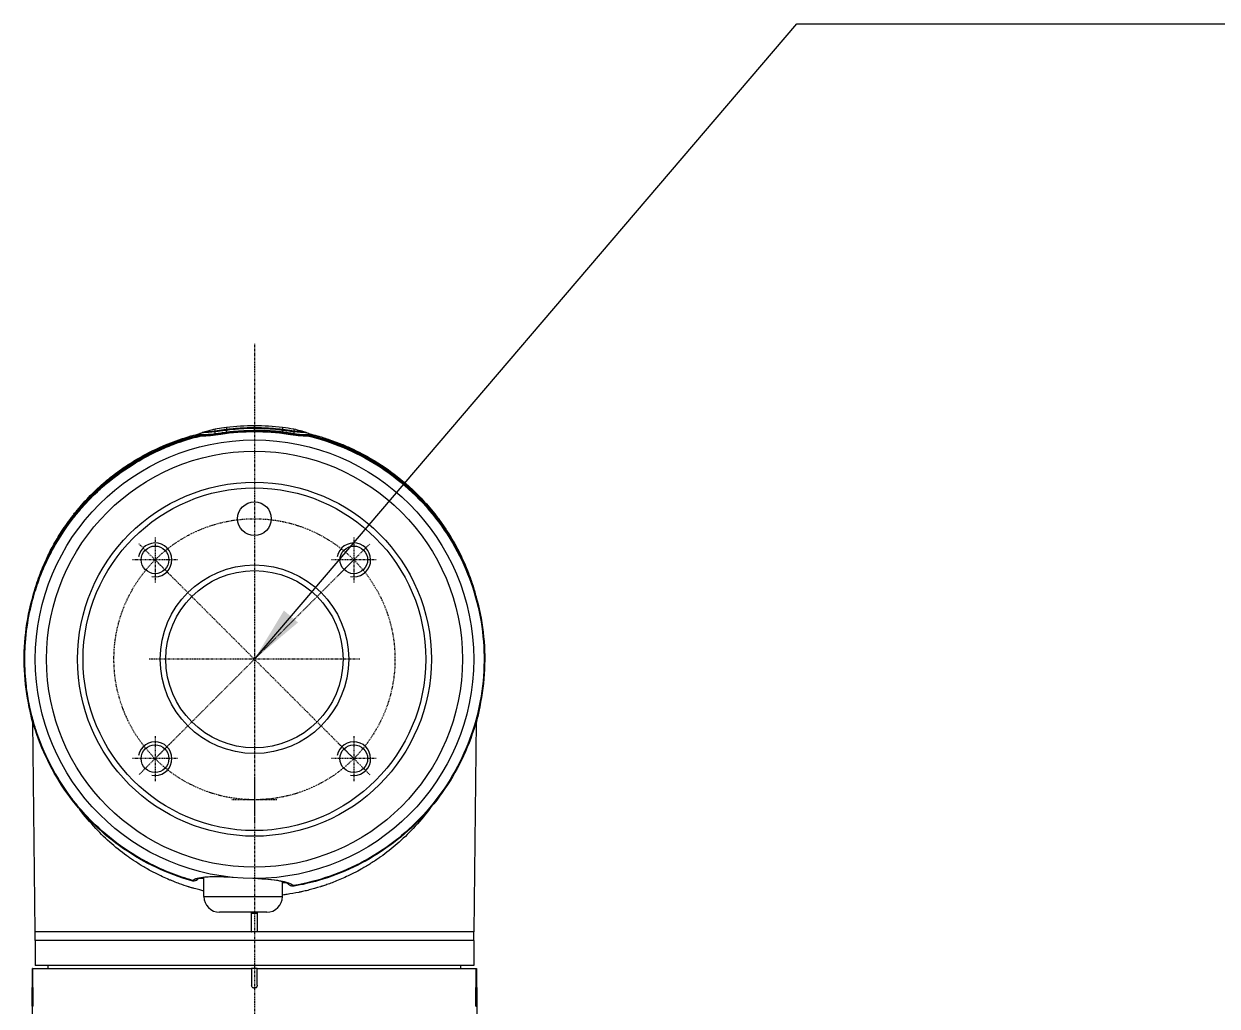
# Model space of a CAD drawing. Header units: millimetres. Extents: x 0 to 4378, y 0 to 2376.
# Drawn here: x 736.2 to 948.5, y 1637.5 to 1812.2 of the extents above; entities that cross this region are included whole.
import ezdxf

# ---------------------------------------------------------------- set-up
doc = ezdxf.new("R2010")
doc.units = ezdxf.units.MM
doc.header["$LTSCALE"] = 0.2
doc.linetypes.add('CENTER2', pattern=[1.125, 0.75, -0.125, 0.125, -0.125])
doc.layers.add('01_Object Line', color=4, linetype='Continuous')
doc.layers.add('02_Center Line', color=1, linetype='CENTER2')
doc.styles.add('Rainbow-5.0 Style', font='malgunsl.ttf')
doc.dimstyles.new('Rainbow-5.0 Style', dxfattribs={"dimtxt": 4, "dimasz": 2.5, "dimexe": 1, "dimexo": 1, "dimgap": 1, "dimtad": 1, "dimdsep": 46, "dimtxsty": 'Rainbow-5.0 Style', "dimcen": 0, "dimclrd": 251, "dimclre": 251, "dimclrt": 7, "dimazin": 3, "dimtp": 0.1, "dimtm": 0.1, "dimtfac": 0.61, "dimtmove": 0, "dimatfit": 3, "dimfxl": 1, "dimlwd": -1, "dimlwe": -1, "dimarcsym": 1})

# ---------------------------------------------------------------- blocks, each defined once
blk = doc.blocks.new('A$Cd3ae7b64')
for p, q in [((0, 1138.06), (0, 1138.06)), ((-10.46, 1136.39), (-10.46, 1136.39)), ((40.47, 1102.47), (40.47, 1102.47)), ((-39.43, 1086.22), (-39.43, 1086.22)), ((-39.01, 1048.4), (-39.42, 1085.77)), ((39.42, 1085.78), (39.01, 1048.4)), ((39.43, 1086.24), (39.43, 1086.23)), ((-29.04, 1067.69), (-29.04, 1067.69)), ((29.02, 1067.67), (29.02, 1067.67)), ((-23.26, 1062.35), (-23.26, 1062.35)), ((-22.98, 1062.14), (-22.98, 1062.14)), ((22.98, 1062.14), (22.98, 1062.14)), ((23.26, 1062.35), (23.26, 1062.35)), ((-21.51, 1061.11), (-21.51, 1061.11)), ((-19.69, 1059.97), (-19.69, 1059.97)), ((19.69, 1059.97), (19.69, 1059.97)), ((21.51, 1061.11), (21.51, 1061.11)), ((-18.1, 1059.08), (-18.1, 1059.08)), ((-16.19, 1058.14), (-16.19, 1058.14)), ((-14.45, 1057.4), (-14.45, 1057.4)), ((-9, 1058.18), (-9, 1058.18)), ((-9, 1054.7), (-9, 1058.08)), ((5, 1057.42), (5, 1057.42)), ((5, 1054.7), (5, 1057.32)), ((14.45, 1057.4), (14.45, 1057.4)), ((16.19, 1058.14), (16.19, 1058.14)), ((18.1, 1059.08), (18.1, 1059.08)), ((-12.79, 1056.78), (-12.79, 1056.78)), ((8.7, 1055.61), (8.7, 1055.61)), ((12.79, 1056.78), (12.79, 1056.78)), ((-9, 1054.7), (5, 1054.7)), ((2.2, 1051.9), (-6.2, 1051.9)), ((-0.5, 1048.47), (-0.5, 1051.77)), ((0.5, 1051.77), (0.5, 1048.47)), ((-0.49, 1048.4), (-39.01, 1048.4)), ((-39, 1046.9), (-39, 1048.4)), ((39, 1046.9), (-39, 1046.9)), ((39, 1046.9), (-39, 1046.9)), ((-39, 1046.9), (-39, 1042.4)), ((0.49, 1048.4), (-0.49, 1048.4)), ((39.01, 1048.4), (0.49, 1048.4)), ((39, 1046.9), (39, 1048.4)), ((39, 1046.9), (39, 1042.4)), ((39, 1042.4), (-39, 1042.4)), ((-36.71, 1041.9), (-36.72, 1042.4)), ((36.71, 1041.9), (36.72, 1042.4)), ((-39.47, 1041.9), (-39.53, 1035.2)), ((-39.53, 1035.2), (-39.47, 1041.9)), ((-39.47, 1041.9), (-39.47, 1041.9)), ((-39.43, 1041.9), (-39.47, 1041.9)), ((-39.43, 1041.9), (-0.5, 1041.9)), ((-39.37, 1035.2), (-39.43, 1041.9)), ((0.5, 1041.9), (-0.5, 1041.9)), ((-0.5, 1041.9), (-0.5, 1038.9)), ((0.5, 1041.9), (39.43, 1041.9)), ((0.5, 1038.9), (0.5, 1041.9)), ((39.37, 1035.2), (39.43, 1041.9)), ((39.43, 1041.9), (39.47, 1041.9)), ((39.47, 1041.9), (39.47, 1041.9)), ((39.47, 1041.9), (39.53, 1035.2)), ((39.53, 1035.2), (39.47, 1041.9)), ((-39.53, 1035.2), (-39.13, 998.61)), ((-39.37, 1035.2), (-39.53, 1035.2)), ((39.53, 1035.2), (39.13, 998.61)), ((39.37, 1035.2), (39.53, 1035.2))]:
    blk.add_line(p, q)
for centre, radius in [((0, 1096.9), 39), ((0, 1096.9), 37), ((0, 1096.9), 31.48), ((0, 1096.9), 30.48), ((0, 1121.9), 3), ((-17.68, 1114.58), 2.46), ((17.67, 1114.58), 2.46), ((0, 1096.9), 16.77), ((0, 1096.9), 15.77), ((-17.68, 1079.22), 2.46), ((17.67, 1079.22), 2.46)]:
    blk.add_circle(centre, radius)
for centre, radius, start, end in [((-6.2, 1054.7), 2.8, 180, 270), ((2.2, 1054.7), 2.8, 270, 0), ((0, 1092.29), 40.53, 269.2927, 270.7064)]:
    blk.add_arc(centre, radius, start, end)
for centre, major_axis, ratio, start_param, end_param in [((-0.01, 1138.3), (0.002, 0.393), 0.011038, 2.226159, 2.73087), ((-6.56, 1138.25), (-3.48, -0.56), 0.198993, 1.415823, 1.495187), ((-6.92, 1137.76), (0.013, -0.43), 0.572551, 0.497241, 0.94988), ((-6.29, 1137.49), (0.048, -0.36), 0.068421, 6.045135, 6.04712), ((6.29, 1137.49), (0.044, 0.36), 0.063005, 3.372836, 3.376814), ((6.94, 1137.76), (0.032, 0.43), 0.578776, 2.218613, 2.668297), ((6.57, 1138.25), (-3.48, 0.56), 0.198992, 1.646411, 1.725774), ((-10.75, 1058.49), (0.692, -0.721), 0.94914, 5.222817, 6.283416), ((-10.75, 1058.49), (0.692, -0.721), 0.94914, 0.000231, 0.000366), ((-4.76, 1059.16), (-0.033, -0.999), 0.306864, 5.991051, 6.283189), ((-4.76, 1059.16), (-0.033, -0.999), 0.306864, 0.000003, 0.000147), ((0, 1058.9), (-0.015, -1), 0.222199, 0.000009, 0.066809), ((0, 1058.9), (-0.015, -1), 0.222199, 6.283177, 6.283194), ((0.76, 1058.87), (-0.072, -0.997), 0.306297, 6.283183, 6.575941), ((6.75, 1057.59), (-0.721, -0.693), 0.945259, 6.282953, 6.283018), ((6.75, 1057.59), (-0.721, -0.693), 0.945259, 6.283018, 7.283935), ((0.44, 1048.46), (-0.941, 0.011), 0.685799, 0.008117, 0.114309), ((-0.44, 1048.46), (0.941, 0.011), 0.685799, 6.168879, 6.275069)]:
    blk.add_ellipse(centre, major_axis=major_axis, ratio=ratio, start_param=start_param, end_param=end_param)
for points, knots in [([(-9.27, 1137.22), (-9.06, 1137.31), (-8.84, 1137.38), (-8.38, 1137.51), (-8.12, 1137.59), (-7.57, 1137.74), (-7.28, 1137.81), (-6.99, 1137.87)], [0, 0, 0, 0, 0.0687662, 0.0687662, 0.1523206, 0.1523206, 0.2423805, 0.2423805, 0.2423805, 0.2423805]), ([(-6.99, 1137.87), (-6.48, 1137.99), (-5.97, 1138.05), (-5.3, 1138.14), (-5.15, 1138.16), (-4.99, 1138.17)], [0, 0, 0, 0, 0.1551388, 0.1551388, 0.2022234, 0.2022234, 0.2022234, 0.2022234]), ([(-6.99, 1137.48), (-6.99, 1137.53), (-6.99, 1137.59), (-6.99, 1137.63), (-6.99, 1137.79), (-6.99, 1137.87), (-6.99, 1137.87)], [-8.25646, -8.25646, -8.25646, -8.25646, -7.624618, -7.624618, -7.624618, -5.44854, -5.44854, -5.44854, -5.44854]), ([(-4.99, 1138.17), (-4.99, 1138.17), (-4.99, 1138.09), (-4.99, 1137.92), (-4.99, 1137.87), (-4.99, 1137.81), (-4.99, 1137.75)], [5.554248, 5.554248, 5.554248, 5.554248, 7.771433, 7.771433, 7.771433, 8.384461, 8.384461, 8.384461, 8.384461]), ([(-0.02, 1138.06), (-0.58, 1138.06), (-1.14, 1138.04), (-1.7, 1138.02), (-2.26, 1138), (-2.82, 1137.97), (-3.38, 1137.92), (-3.91, 1137.88), (-4.45, 1137.82), (-4.99, 1137.75)], [0, 0, 0, 0, 1.709554, 1.709554, 1.709554, 3.419104, 3.419104, 3.419104, 5.066451, 5.066451, 5.066451, 5.066451]), ([(-0.01, 1137.94), (-0.84, 1137.94), (-1.67, 1137.91), (-2.92, 1137.84), (-3.34, 1137.8), (-4.16, 1137.73), (-4.58, 1137.68), (-4.99, 1137.63)], [-0.4980541, -0.4980541, -0.4980541, -0.4980541, -0.2482966, -0.2482966, -0.1249533, -0.1249533, -0.0001115, -0.0001115, -0.0001115, -0.0001115]), ([(-0.02, 1138.06), (-0.01, 1138.22), (-0.01, 1138.34), (0, 1138.4), (0, 1138.45), (0, 1138.48), (0, 1138.48)], [0.073579, 0.073579, 0.073579, 0.073579, 1.773456, 1.773456, 1.773456, 2.983853, 2.983853, 2.983853, 2.983853]), ([(4.99, 1137.75), (4.45, 1137.82), (3.91, 1137.88), (3.36, 1137.92), (2.24, 1138.01), (1.11, 1138.06), (-0.02, 1138.06)], [-5.096168, -5.096168, -5.096168, -5.096168, -3.432831, -3.432831, -3.432831, 0, 0, 0, 0]), ([(-0.02, 1137.62), (-0.01, 1137.66), (-0.01, 1137.69), (0, 1137.73), (0, 1137.78), (0, 1137.83), (0, 1137.87), (-0.01, 1137.9), (-0.01, 1137.92), (-0.01, 1137.94)], [-1.0896743, -1.0896743, -1.0896743, -1.0896743, -0.7634499, -0.7634499, -0.7634499, -0.3184296, -0.3184296, -0.3184296, -0.1133023, -0.1133023, -0.1133023, -0.1133023]), ([(4.99, 1137.63), (4.58, 1137.68), (4.16, 1137.73), (3.33, 1137.81), (2.91, 1137.84), (1.66, 1137.91), (0.83, 1137.94), (-0.01, 1137.94)], [-0.4984902, -0.4984902, -0.4984902, -0.4984902, -0.3746356, -0.3746356, -0.2508217, -0.2508217, -0.0000001, -0.0000001, -0.0000001, -0.0000001]), ([(4.99, 1138.17), (4.99, 1138.17), (4.99, 1138.09), (4.99, 1137.92), (4.99, 1137.87), (4.99, 1137.81), (4.99, 1137.75)], [5.554252, 5.554252, 5.554252, 5.554252, 7.771433, 7.771433, 7.771433, 8.384461, 8.384461, 8.384461, 8.384461]), ([(6.99, 1137.87), (6.99, 1137.87), (6.99, 1137.79), (6.99, 1137.63), (6.99, 1137.59), (6.99, 1137.53), (6.99, 1137.48)], [5.448548, 5.448548, 5.448548, 5.448548, 7.624618, 7.624618, 7.624618, 8.25646, 8.25646, 8.25646, 8.25646]), ([(6.99, 1137.87), (7.38, 1137.78), (7.77, 1137.69), (8.34, 1137.53), (8.52, 1137.48), (8.89, 1137.36), (9.08, 1137.3), (9.27, 1137.22)], [0, 0, 0, 0, 0.1203404, 0.1203404, 0.1813036, 0.1813036, 0.2422637, 0.2422637, 0.2422637, 0.2422637]), ([(-11.14, 1057.48), (-15.45, 1058.7), (-19.61, 1060.66), (-26.95, 1065.73), (-30.22, 1068.89), (-35.52, 1076.01), (-37.6, 1080.06), (-40.34, 1088.5), (-41.02, 1093), (-40.9, 1101.86), (-40.11, 1106.35), (-37.15, 1114.72), (-34.96, 1118.71), (-29.47, 1125.7), (-26.11, 1128.78), (-18.66, 1133.64), (-14.48, 1135.48), (-10.17, 1136.58)], [0, 0, 0, 0, 1.344136, 1.344136, 2.675031, 2.675031, 4.00551, 4.00551, 5.33562, 5.33562, 6.666261, 6.666261, 7.998797, 7.998797, 9.330905, 9.330905, 10.665668, 10.665668, 10.665668, 10.665668]), ([(-11.01, 1057.57), (-13.58, 1058.29), (-16.13, 1059.27), (-18.61, 1060.54), (-20.16, 1061.33), (-21.67, 1062.23), (-23.12, 1063.23), (-24.96, 1064.5), (-26.7, 1065.92), (-28.32, 1067.47), (-29.68, 1068.77), (-30.7, 1069.92), (-31.46, 1070.84), (-32.04, 1071.55), (-32.47, 1072.11), (-32.77, 1072.52), (-33.45, 1073.43), (-34.08, 1074.36), (-34.67, 1075.31), (-35.6, 1076.8), (-36.1, 1077.79), (-36.32, 1078.22), (-37.36, 1080.24), (-38.22, 1082.33), (-38.9, 1084.43), (-38.94, 1084.56), (-39.01, 1084.78), (-39.1, 1085.09), (-39.27, 1085.65), (-39.53, 1086.52), (-39.79, 1087.68), (-40.24, 1089.62), (-40.38, 1090.71), (-40.42, 1090.98), (-40.5, 1091.51), (-40.56, 1092.04), (-40.62, 1092.57), (-40.8, 1094.31), (-40.88, 1096), (-40.84, 1097.7), (-40.83, 1098.42), (-40.79, 1099.13), (-40.74, 1099.81), (-40.46, 1103.78), (-39.64, 1107.02), (-38.91, 1109.32), (-38.72, 1109.91), (-38.54, 1110.43), (-38.37, 1110.9), (-37.8, 1112.47), (-37.23, 1113.73), (-36.76, 1114.71), (-36.19, 1115.88), (-35.77, 1116.64), (-35.56, 1117), (-34.04, 1119.68), (-32.76, 1121.31), (-32.15, 1122.09), (-31.97, 1122.32), (-31.84, 1122.48), (-31.78, 1122.56), (-31.3, 1123.14), (-30.59, 1124), (-29.57, 1125.08), (-28.24, 1126.48), (-27.38, 1127.21), (-27.15, 1127.42), (-27.02, 1127.54), (-26.89, 1127.65), (-26.76, 1127.77), (-25.19, 1129.13), (-23.51, 1130.36), (-21.77, 1131.45), (-20.22, 1132.43), (-18.25, 1133.53), (-15.83, 1134.55), (-15.03, 1134.89), (-13.97, 1135.31), (-12.63, 1135.75), (-11.69, 1136.05), (-10.62, 1136.36), (-9.41, 1136.65)], [-1, -1, -1, -1, -0.923133, -0.923133, -0.923133, -0.875, -0.875, -0.875, -0.8125, -0.8125, -0.8125, -0.777211, -0.777211, -0.777211, -0.75, -0.75, -0.75, -0.71875, -0.71875, -0.71875, -0.6875, -0.6875, -0.6875, -0.625, -0.625, -0.625, -0.613903, -0.613903, -0.613903, -0.59375, -0.59375, -0.59375, -0.5625, -0.5625, -0.5625, -0.547989, -0.547989, -0.547989, -0.5, -0.5, -0.5, -0.484864, -0.484864, -0.484864, -0.397359, -0.397359, -0.397359, -0.375, -0.375, -0.375, -0.346559, -0.346559, -0.346559, -0.3125, -0.3125, -0.3125, -0.264588, -0.264588, -0.264588, -0.25, -0.25, -0.25, -0.21875, -0.21875, -0.21875, -0.1875, -0.1875, -0.1875, -0.182675, -0.182675, -0.182675, -0.125, -0.125, -0.125, -0.0625, -0.0625, -0.0625, -0.025808, -0.025808, -0.025808, 0, 0, 0, 0]), ([(-39.42, 1108.06), (-39.24, 1108.72), (-39.05, 1109.38), (-38.66, 1110.61), (-38.46, 1111.18), (-38.01, 1112.4), (-37.75, 1113.05), (-37.33, 1114.03), (-37.18, 1114.38), (-36.66, 1115.49), (-36.27, 1116.27), (-35.38, 1117.91), (-34.86, 1118.77), (-33.68, 1120.59), (-33, 1121.55), (-31.89, 1122.99), (-31.48, 1123.48), (-30.28, 1124.89), (-29.44, 1125.79), (-27.7, 1127.47), (-26.82, 1128.25), (-25.07, 1129.68), (-24.22, 1130.32), (-22.55, 1131.47), (-21.74, 1131.99), (-19.44, 1133.34), (-17.89, 1134.13), (-15.04, 1135.36), (-13.78, 1135.83), (-11.58, 1136.53), (-10.68, 1136.78), (-9.75, 1137)], [-6.270075, -6.270075, -6.270075, -6.270075, -5.984557, -5.984557, -5.735856, -5.735856, -5.451942, -5.451942, -5.300422, -5.300422, -4.9539, -4.9539, -4.557704, -4.557704, -4.105179, -4.105179, -3.863816, -3.863816, -3.40942, -3.40942, -2.98401, -2.98401, -2.611687, -2.611687, -2.28576, -2.28576, -1.715015, -1.715015, -1.28633, -1.28633, -0.994115, -0.994115, -0.994115, -0.994115]), ([(-38.42, 1111.1), (-38.35, 1111.32), (-38.27, 1111.54), (-38.18, 1111.76), (-36.53, 1116.15), (-34.11, 1120.29), (-30.92, 1123.96), (-30.87, 1124.01), (-30.8, 1124.09), (-30.77, 1124.12), (-30.74, 1124.17), (-30.71, 1124.2), (-30.67, 1124.24), (-29.77, 1125.26), (-28.45, 1126.67), (-26.49, 1128.33), (-26.03, 1128.71), (-25.54, 1129.11), (-25.01, 1129.52), (-24.36, 1130.02), (-23.64, 1130.54), (-22.85, 1131.06), (-22.14, 1131.54), (-21.38, 1132.02), (-20.55, 1132.49), (-20.14, 1132.73), (-19.71, 1132.97), (-19.26, 1133.2), (-19.04, 1133.32), (-18.81, 1133.44), (-18.58, 1133.56), (-18.35, 1133.67), (-18.09, 1133.8), (-17.87, 1133.9), (-17.84, 1133.92), (-17.8, 1133.94), (-17.76, 1133.96), (-15.24, 1135.16), (-12.72, 1136.04), (-10.36, 1136.65)], [0.2305747, 0.2305747, 0.2305747, 0.2305747, 0.2431558, 0.2431558, 0.2431558, 0.4960937, 0.4960937, 0.4960937, 0.4998798, 0.4998798, 0.4998798, 0.5044509, 0.5044509, 0.5044509, 0.625, 0.625, 0.625, 0.6529348, 0.6529348, 0.6529348, 0.6875, 0.6875, 0.6875, 0.71875, 0.71875, 0.71875, 0.734375, 0.734375, 0.734375, 0.7421875, 0.7421875, 0.7421875, 0.75, 0.75, 0.75, 0.7513839, 0.7513839, 0.7513839, 0.8432517, 0.8432517, 0.8432517, 0.8432517]), ([(-10.6, 1136.47), (-10.57, 1136.49), (-10.54, 1136.52), (-10.4, 1136.62), (-10.3, 1136.69), (-10.03, 1136.86), (-9.86, 1136.95), (-9.69, 1137.04)], [0.010133, 0.010133, 0.010133, 0.010133, 0.0221129, 0.0221129, 0.0619726, 0.0619726, 0.1223725, 0.1223725, 0.1223725, 0.1223725]), ([(-10.58, 1136.47), (-10.53, 1136.5), (-10.48, 1136.53), (-10.27, 1136.64), (-10.07, 1136.75), (-9.58, 1136.87), (-9.28, 1136.89), (-8.95, 1136.88)], [28.181067, 28.181067, 28.181067, 28.181067, 28.758819, 28.758819, 30.087278, 30.087278, 31.415738, 31.415738, 31.415738, 31.415738]), ([(-10.17, 1136.58), (-10.11, 1136.6), (-10.04, 1136.61), (-9.73, 1136.66), (-9.51, 1136.65), (-9.41, 1136.65)], [-0.04823544, -0.04823544, -0.04823544, -0.04823544, -0.03728617, -0.03728617, -0.00001779, -0.00001779, -0.00001779, -0.00001779]), ([(-7, 1137.36), (-7.84, 1137.23), (-8.58, 1137.23), (-9.08, 1137.18), (-9.36, 1137.15), (-9.57, 1137.1), (-9.69, 1137.04)], [6.83821, 6.83821, 6.83821, 6.83821, 9.362067, 9.362067, 9.362067, 10.748111, 10.748111, 10.748111, 10.748111]), ([(-9.41, 1136.65), (-8.94, 1136.64), (-8.39, 1136.67), (-7.51, 1136.75), (-7.21, 1136.79), (-6.75, 1136.85), (-6.59, 1136.87), (-6.28, 1136.91), (-6.17, 1136.93), (-5.97, 1136.96)], [-0.4608596, -0.4608596, -0.4608596, -0.4608596, -0.2319778, -0.2319778, -0.1176594, -0.1176594, -0.0605125, -0.0605125, -0.000004, -0.000004, -0.000004, -0.000004]), ([(-6.99, 1137.48), (-7.65, 1137.39), (-8.24, 1137.35), (-8.66, 1137.33), (-8.9, 1137.31), (-9.09, 1137.28), (-9.21, 1137.24), (-9.25, 1137.23), (-9.27, 1137.22), (-9.3, 1137.21)], [7.141582, 7.141582, 7.141582, 7.141582, 9.362054, 9.362054, 9.362054, 10.573628, 10.573628, 10.573628, 10.889931, 10.889931, 10.889931, 10.889931]), ([(-0.01, 1137.42), (-0.79, 1137.42), (-1.57, 1137.4), (-2.35, 1137.35), (-3.13, 1137.31), (-3.91, 1137.24), (-4.68, 1137.15), (-4.69, 1137.15), (-4.69, 1137.15), (-4.69, 1137.15), (-5.46, 1137.06), (-6.24, 1136.93), (-7, 1136.83), (-7, 1136.83), (-7.01, 1136.83), (-7.01, 1136.83), (-7.4, 1136.78), (-7.77, 1136.74), (-8.12, 1136.72), (-8.48, 1136.69), (-8.81, 1136.67), (-9.11, 1136.68)], [27.547428, 27.547428, 27.547428, 27.547428, 29.915632, 29.915632, 29.915632, 32.28311, 32.28311, 32.28311, 32.293424, 32.293424, 32.293424, 34.650769, 34.650769, 34.650769, 34.666423, 34.666423, 34.666423, 35.852922, 35.852922, 35.852922, 37.039421, 37.039421, 37.039421, 37.039421]), ([(-8.95, 1136.88), (-8.91, 1136.88), (-8.87, 1136.88), (-8.79, 1136.88), (-8.74, 1136.88), (-8.62, 1136.89), (-8.54, 1136.89), (-8.39, 1136.9), (-8.33, 1136.9), (-8.19, 1136.91), (-8.11, 1136.92), (-7.75, 1136.94), (-7.39, 1136.98), (-6.99, 1137.03)], [0, 0, 0, 0, 0.0146911, 0.0146911, 0.0270405, 0.0270405, 0.0580232, 0.0580232, 0.077436, 0.077436, 0.1037284, 0.1037284, 0.1923796, 0.1923796, 0.1923796, 0.1923796]), ([(-4.99, 1137.63), (-5.08, 1137.62), (-5.17, 1137.61), (-5.27, 1137.6), (-5.28, 1137.59), (-5.3, 1137.59), (-5.32, 1137.59), (-5.43, 1137.57), (-5.55, 1137.56), (-5.66, 1137.54), (-5.77, 1137.53), (-5.88, 1137.51), (-5.99, 1137.5), (-6.1, 1137.48), (-6.21, 1137.47), (-6.32, 1137.45), (-6.44, 1137.44), (-6.55, 1137.42), (-6.66, 1137.41), (-6.77, 1137.39), (-6.88, 1137.37), (-7, 1137.36)], [4.856578, 4.856578, 4.856578, 4.856578, 5.128657, 5.128657, 5.128657, 5.185049, 5.185049, 5.185049, 5.513346, 5.513346, 5.513346, 5.841966, 5.841966, 5.841966, 6.171736, 6.171736, 6.171736, 6.503514, 6.503514, 6.503514, 6.83821, 6.83821, 6.83821, 6.83821]), ([(-6.99, 1137.03), (-6.95, 1137.03), (-6.92, 1137.04), (-6.89, 1137.04), (-6.59, 1137.09), (-6.29, 1137.13), (-5.99, 1137.17), (-5.66, 1137.22), (-5.32, 1137.27), (-4.99, 1137.31)], [33.655801, 33.655801, 33.655801, 33.655801, 33.760716, 33.760716, 33.760716, 34.688162, 34.688162, 34.688162, 35.7207, 35.7207, 35.7207, 35.7207]), ([(-6.99, 1137.03), (-6.88, 1137.05), (-6.77, 1137.06), (-6.66, 1137.08), (-6.65, 1137.08), (-6.64, 1137.08), (-6.63, 1137.08)], [16.2049031, 16.2049031, 16.2049031, 16.2049031, 16.5350251, 16.5350251, 16.5350251, 16.5670172, 16.5670172, 16.5670172, 16.5670172]), ([(-4.99, 1137.75), (-5.01, 1137.75), (-5.03, 1137.75), (-5.61, 1137.68), (-6.16, 1137.6), (-6.71, 1137.52)], [5.066455, 5.066455, 5.066455, 5.066455, 5.128657, 5.128657, 6.83821, 6.83821, 6.83821, 6.83821]), ([(-5.97, 1136.96), (-3.98, 1137.26), (-1.99, 1137.4), (2, 1137.4), (3.98, 1137.26), (5.97, 1136.96)], [0, 0, 0, 0, 0.604975, 0.604975, 1.212492, 1.212492, 1.212492, 1.212492]), ([(-4.99, 1137.31), (-4.16, 1137.41), (-3.34, 1137.49), (-1.68, 1137.59), (-0.85, 1137.62), (-0.02, 1137.62)], [35.720723, 35.720723, 35.720723, 35.720723, 38.259702, 38.259702, 40.798705, 40.798705, 40.798705, 40.798705]), ([(4.99, 1137.31), (4.16, 1137.41), (3.33, 1137.49), (1.66, 1137.59), (0.82, 1137.62), (-0.02, 1137.62)], [35.720722, 35.720722, 35.720722, 35.720722, 38.259702, 38.259702, 40.798705, 40.798705, 40.798705, 40.798705]), ([(9.12, 1136.68), (8.81, 1136.68), (8.48, 1136.69), (8.13, 1136.72), (7.77, 1136.74), (7.4, 1136.78), (7.01, 1136.83), (6.25, 1136.93), (5.47, 1137.06), (4.69, 1137.15), (3.91, 1137.24), (3.14, 1137.31), (2.36, 1137.35), (2.35, 1137.35), (2.35, 1137.35), (2.34, 1137.35), (1.57, 1137.4), (0.79, 1137.42), (0.02, 1137.42), (0.01, 1137.42), (0, 1137.42), (-0.01, 1137.42)], [-37.039421, -37.039421, -37.039421, -37.039421, -35.852961, -35.852961, -35.852961, -34.66644, -34.66644, -34.66644, -32.296832, -32.296832, -32.296832, -29.935323, -29.935323, -29.935323, -29.920458, -29.920458, -29.920458, -27.574383, -27.574383, -27.574383, -27.547428, -27.547428, -27.547428, -27.547428]), ([(6.72, 1137.52), (6.16, 1137.6), (5.6, 1137.68), (5.03, 1137.75), (5.01, 1137.75), (4.99, 1137.75)], [-6.865662, -6.865662, -6.865662, -6.865662, -5.149247, -5.149247, -5.09617, -5.09617, -5.09617, -5.09617]), ([(7, 1137.36), (6.88, 1137.37), (6.77, 1137.39), (6.66, 1137.41), (6.55, 1137.42), (6.44, 1137.44), (6.33, 1137.45), (6.22, 1137.47), (6.11, 1137.48), (6, 1137.5), (5.89, 1137.51), (5.77, 1137.53), (5.66, 1137.54), (5.55, 1137.56), (5.44, 1137.57), (5.33, 1137.59), (5.31, 1137.59), (5.29, 1137.59), (5.26, 1137.6), (5.17, 1137.61), (5.08, 1137.62), (4.99, 1137.63)], [-6.865662, -6.865662, -6.865662, -6.865662, -6.53091, -6.53091, -6.53091, -6.199058, -6.199058, -6.199058, -5.869205, -5.869205, -5.869205, -5.540502, -5.540502, -5.540502, -5.212131, -5.212131, -5.212131, -5.149247, -5.149247, -5.149247, -4.883582, -4.883582, -4.883582, -4.883582]), ([(6.99, 1137.03), (6.96, 1137.03), (6.93, 1137.04), (6.89, 1137.04), (6.59, 1137.09), (6.3, 1137.13), (6, 1137.17), (5.67, 1137.22), (5.33, 1137.27), (4.99, 1137.31)], [33.655801, 33.655801, 33.655801, 33.655801, 33.760753, 33.760753, 33.760753, 34.688313, 34.688313, 34.688313, 35.7207, 35.7207, 35.7207, 35.7207]), ([(5.97, 1136.96), (6.17, 1136.93), (6.27, 1136.91), (6.59, 1136.86), (6.74, 1136.84), (7.2, 1136.78), (7.51, 1136.75), (8.39, 1136.67), (8.94, 1136.64), (9.41, 1136.65)], [-0.3780935, -0.3780935, -0.3780935, -0.3780935, -0.3289343, -0.3289343, -0.2821356, -0.2821356, -0.188521, -0.188521, -0.0002986, -0.0002986, -0.0002986, -0.0002986]), ([(6.64, 1137.08), (6.64, 1137.08), (6.65, 1137.08), (6.66, 1137.08), (6.77, 1137.06), (6.88, 1137.05), (6.99, 1137.03)], [-16.5926459, -16.5926459, -16.5926459, -16.5926459, -16.565263, -16.565263, -16.565263, -16.2347997, -16.2347997, -16.2347997, -16.2347997]), ([(9.41, 1136.65), (13.79, 1135.61), (17.99, 1133.85), (21.78, 1131.46), (23.76, 1130.21), (25.67, 1128.76), (27.42, 1127.18), (29.17, 1125.59), (30.77, 1123.87), (32.21, 1122.02), (33.66, 1120.17), (34.96, 1118.16), (36.07, 1116.08), (37.18, 1113.99), (38.09, 1111.83), (38.82, 1109.6), (39.56, 1107.36), (40.1, 1105.03), (40.44, 1102.7), (40.77, 1100.36), (40.9, 1098.01), (40.83, 1095.66), (40.69, 1090.94), (39.71, 1086.2), (37.96, 1081.81), (37.08, 1079.61), (36.03, 1077.51), (34.8, 1075.51), (33.57, 1073.51), (32.15, 1071.59), (30.58, 1069.82), (29.02, 1068.05), (27.32, 1066.44), (25.48, 1064.97), (23.64, 1063.51), (21.65, 1062.18), (19.58, 1061.05), (15.63, 1058.89), (11.38, 1057.41), (6.92, 1056.64)], [0, 0, 0, 0, 0.1205223, 0.1205223, 0.1205223, 0.1837668, 0.1837668, 0.1837668, 0.2470112, 0.2470112, 0.2470112, 0.3102557, 0.3102557, 0.3102557, 0.3735002, 0.3735002, 0.3735002, 0.4367446, 0.4367446, 0.4367446, 0.4999891, 0.4999891, 0.4999891, 0.6264781, 0.6264781, 0.6264781, 0.6897225, 0.6897225, 0.6897225, 0.752967, 0.752967, 0.752967, 0.8162115, 0.8162115, 0.8162115, 0.879456, 0.879456, 0.879456, 1, 1, 1, 1]), ([(9.39, 1137.14), (9.37, 1137.18), (9.31, 1137.21), (9.22, 1137.24), (9.09, 1137.28), (8.9, 1137.31), (8.48, 1137.34), (8.26, 1137.35), (8.01, 1137.37), (7.71, 1137.4), (7.36, 1137.43), (6.99, 1137.48)], [-11.532711, -11.532711, -11.532711, -11.532711, -10.602154, -10.602154, -10.602154, -9.390513, -9.390513, -8.401614, -8.401614, -8.401614, -7.169191, -7.169191, -7.169191, -7.169191]), ([(6.99, 1137.03), (7.33, 1136.98), (7.67, 1136.95), (7.98, 1136.93), (8, 1136.92), (8.01, 1136.92), (8.03, 1136.92), (8.36, 1136.9), (8.67, 1136.88), (8.95, 1136.88)], [-33.655783, -33.655783, -33.655783, -33.655783, -32.588177, -32.588177, -32.588177, -32.535769, -32.535769, -32.535769, -31.415738, -31.415738, -31.415738, -31.415738]), ([(9.69, 1137.04), (9.58, 1137.1), (9.37, 1137.15), (9.09, 1137.18), (8.58, 1137.23), (7.85, 1137.23), (7, 1137.36)], [-10.776676, -10.776676, -10.776676, -10.776676, -9.390513, -9.390513, -9.390513, -6.865662, -6.865662, -6.865662, -6.865662]), ([(10.17, 1136.58), (14.43, 1135.49), (18.57, 1133.68), (25.99, 1128.87), (29.36, 1125.81), (34.88, 1118.84), (37.09, 1114.85), (40.07, 1106.49), (40.89, 1102.01), (41.03, 1093.14), (40.36, 1088.63), (37.66, 1080.16), (35.57, 1076.1), (30.28, 1068.96), (27.02, 1065.8), (19.75, 1060.74), (15.64, 1058.78), (9.95, 1057.13), (8.5, 1056.8), (7.04, 1056.54)], [0, 0, 0, 0, 1.319386, 1.319386, 2.652362, 2.652362, 3.984445, 3.984445, 5.315561, 5.315561, 6.64715, 6.64715, 7.982448, 7.982448, 9.310523, 9.310523, 10.641098, 10.641098, 11.086445, 11.086445, 11.086445, 11.086445]), ([(8.95, 1136.88), (9.28, 1136.89), (9.58, 1136.87), (10.08, 1136.75), (10.28, 1136.64), (10.49, 1136.53), (10.54, 1136.5), (10.59, 1136.47)], [-31.415738, -31.415738, -31.415738, -31.415738, -30.087278, -30.087278, -28.758819, -28.758819, -28.157904, -28.157904, -28.157904, -28.157904]), ([(10.17, 1136.58), (10.11, 1136.6), (10.04, 1136.61), (9.73, 1136.66), (9.51, 1136.65), (9.41, 1136.65)], [0.0421098, 0.0421098, 0.0421098, 0.0421098, 0.0713463, 0.0713463, 0.1704652, 0.1704652, 0.1704652, 0.1704652]), ([(9.69, 1137.04), (9.77, 1137), (9.85, 1136.96), (10.03, 1136.86), (10.14, 1136.8), (10.37, 1136.65), (10.49, 1136.56), (10.61, 1136.47)], [0, 0, 0, 0, 0.0274627, 0.0274627, 0.0667518, 0.0667518, 0.1125788, 0.1125788, 0.1125788, 0.1125788]), ([(9.7, 1137.03), (10.21, 1136.91), (10.7, 1136.78), (11.95, 1136.42), (12.68, 1136.18), (13.39, 1135.94)], [3.3579541, 3.3579541, 3.3579541, 3.3579541, 3.6313735, 3.6313735, 4.0773447, 4.0773447, 4.0773447, 4.0773447]), ([(9.76, 1137), (11.65, 1136.54), (13.47, 1135.96), (15.87, 1135.01), (16.52, 1134.73), (17.88, 1134.11), (18.59, 1133.75), (21.14, 1132.41), (22.86, 1131.31), (24.88, 1129.81), (25.29, 1129.49), (26.63, 1128.42), (27.51, 1127.64), (29.25, 1125.98), (30.09, 1125.09), (31.29, 1123.71), (31.69, 1123.23), (32.47, 1122.25), (32.85, 1121.75), (33.59, 1120.7), (33.96, 1120.17), (35.05, 1118.47), (35.73, 1117.3), (36.66, 1115.49), (36.96, 1114.86), (37.53, 1113.58), (37.81, 1112.92), (38.33, 1111.56), (38.57, 1110.87), (38.91, 1109.82), (39.02, 1109.46), (39.23, 1108.74), (39.33, 1108.38), (39.42, 1108.02)], [-19.319732, -19.319732, -19.319732, -19.319732, -18.308332, -18.308332, -17.924512, -17.924512, -17.485993, -17.485993, -16.316696, -16.316696, -16.006668, -16.006668, -15.296307, -15.296307, -14.534305, -14.534305, -14.139555, -14.139555, -13.730091, -13.730091, -13.30546, -13.30546, -12.401825, -12.401825, -11.929878, -11.929878, -11.437802, -11.437802, -10.9252, -10.9252, -10.663362, -10.663362, -10.401262, -10.401262, -10.401262, -10.401262]), ([(10.37, 1136.65), (10.4, 1136.64), (10.44, 1136.63), (10.48, 1136.62), (11.22, 1136.43), (11.97, 1136.21), (12.73, 1135.96), (12.83, 1135.93), (12.93, 1135.9), (13.03, 1135.86), (13.77, 1135.62), (14.52, 1135.35), (15.27, 1135.04), (15.34, 1135.02), (15.41, 1134.99), (15.48, 1134.96), (15.84, 1134.82), (16.2, 1134.66), (16.56, 1134.51), (16.78, 1134.41), (16.99, 1134.31), (17.21, 1134.22), (17.32, 1134.17), (17.42, 1134.12), (17.53, 1134.07), (17.63, 1134.02), (17.71, 1133.98), (17.82, 1133.93), (17.83, 1133.92), (17.84, 1133.92), (17.86, 1133.91), (19.28, 1133.23), (20.54, 1132.52), (21.67, 1131.82), (22.4, 1131.37), (23.07, 1130.93), (23.69, 1130.49), (24.39, 1130), (25.03, 1129.51), (25.61, 1129.05), (26.12, 1128.64), (26.59, 1128.25), (27.01, 1127.87), (27.83, 1127.16), (28.5, 1126.52), (29.05, 1125.97), (29.17, 1125.84), (29.29, 1125.73), (29.4, 1125.61), (29.7, 1125.3), (29.97, 1125.02), (30.19, 1124.78), (30.3, 1124.65), (30.4, 1124.54), (30.5, 1124.44), (30.52, 1124.4), (30.55, 1124.37), (30.58, 1124.34), (30.6, 1124.32), (30.61, 1124.31), (30.63, 1124.29), (30.65, 1124.26), (30.67, 1124.24), (30.69, 1124.22), (30.7, 1124.21), (30.71, 1124.2), (30.72, 1124.19), (30.72, 1124.18), (30.72, 1124.18), (30.72, 1124.18), (30.72, 1124.18), (30.73, 1124.18), (30.73, 1124.18), (30.73, 1124.17), (30.74, 1124.17), (30.75, 1124.15), (31.07, 1123.78), (31.39, 1123.41), (31.69, 1123.04), (32.62, 1121.9), (33.47, 1120.74), (34.23, 1119.57), (35.01, 1118.37), (35.71, 1117.17), (36.32, 1115.96), (36.96, 1114.72), (37.52, 1113.48), (38, 1112.24), (38.15, 1111.85), (38.3, 1111.46), (38.44, 1111.06)], [0.1575519, 0.1575519, 0.1575519, 0.1575519, 0.1589987, 0.1589987, 0.1589987, 0.1875, 0.1875, 0.1875, 0.1911709, 0.1911709, 0.1911709, 0.21875, 0.21875, 0.21875, 0.2212271, 0.2212271, 0.2212271, 0.234375, 0.234375, 0.234375, 0.2421875, 0.2421875, 0.2421875, 0.2460938, 0.2460938, 0.2460938, 0.2496161, 0.2496161, 0.2496161, 0.25, 0.25, 0.25, 0.2912742, 0.2912742, 0.2912742, 0.3179228, 0.3179228, 0.3179228, 0.3481944, 0.3481944, 0.3481944, 0.375, 0.375, 0.375, 0.4261619, 0.4261619, 0.4261619, 0.4375, 0.4375, 0.4375, 0.46875, 0.46875, 0.46875, 0.484375, 0.484375, 0.484375, 0.4893023, 0.4893023, 0.4893023, 0.4921875, 0.4921875, 0.4921875, 0.4960938, 0.4960938, 0.4960938, 0.4980469, 0.4980469, 0.4980469, 0.4986572, 0.4986572, 0.4986572, 0.4992676, 0.4992676, 0.4992676, 0.5, 0.5, 0.5, 0.5215625, 0.5215625, 0.5215625, 0.5877727, 0.5877727, 0.5877727, 0.656049, 0.656049, 0.656049, 0.7265974, 0.7265974, 0.7265974, 0.7491272, 0.7491272, 0.7491272, 0.7491272]), ([(-39.42, 1085.55), (-39.46, 1085.71), (-39.5, 1085.86), (-39.68, 1086.58), (-39.81, 1087.15), (-39.92, 1087.71)], [6.1264658, 6.1264658, 6.1264658, 6.1264658, 6.1930366, 6.1930366, 6.4326767, 6.4326767, 6.4326767, 6.4326767]), ([(-9, 1055.68), (-9.23, 1055.74), (-9.47, 1055.79), (-9.72, 1055.86), (-10.04, 1055.94), (-10.37, 1056.03), (-10.71, 1056.12), (-10.88, 1056.17), (-11.05, 1056.22), (-11.22, 1056.27), (-11.31, 1056.3), (-11.4, 1056.33), (-11.48, 1056.35), (-11.53, 1056.37), (-11.57, 1056.38), (-11.62, 1056.39), (-11.64, 1056.4), (-11.66, 1056.41), (-11.68, 1056.42), (-11.7, 1056.42), (-11.72, 1056.43), (-11.73, 1056.43), (-11.74, 1056.43), (-11.75, 1056.44), (-11.75, 1056.44), (-12.19, 1056.58), (-12.73, 1056.75), (-13.35, 1056.98), (-13.66, 1057.09), (-13.99, 1057.22), (-14.34, 1057.36), (-14.52, 1057.43), (-14.7, 1057.5), (-14.89, 1057.58), (-14.98, 1057.61), (-15.07, 1057.65), (-15.17, 1057.69), (-15.22, 1057.71), (-15.27, 1057.73), (-15.31, 1057.75), (-15.34, 1057.77), (-15.36, 1057.78), (-15.39, 1057.79), (-15.41, 1057.8), (-15.43, 1057.81), (-15.46, 1057.82), (-16.31, 1058.18), (-17.02, 1058.53), (-17.61, 1058.83), (-18.18, 1059.12), (-18.64, 1059.37), (-18.98, 1059.56), (-18.99, 1059.56), (-18.99, 1059.56), (-18.99, 1059.57), (-19.01, 1059.57), (-19.03, 1059.59), (-19.05, 1059.6), (-19.64, 1059.93), (-20.2, 1060.26), (-20.74, 1060.6), (-21.26, 1060.93), (-21.75, 1061.27), (-22.23, 1061.6), (-22.26, 1061.62), (-22.29, 1061.64), (-22.33, 1061.67), (-23.38, 1062.41), (-24.4, 1063.21), (-25.39, 1064.07), (-26.37, 1064.92), (-27.31, 1065.82), (-28.21, 1066.78), (-28.21, 1066.79), (-28.22, 1066.79), (-28.23, 1066.8), (-29.2, 1067.84), (-30.17, 1068.98), (-31.1, 1070.23)], [0.1443418, 0.1443418, 0.1443418, 0.1443418, 0.15625, 0.15625, 0.15625, 0.171875, 0.171875, 0.171875, 0.1796875, 0.1796875, 0.1796875, 0.1835937, 0.1835937, 0.1835937, 0.1855469, 0.1855469, 0.1855469, 0.1865234, 0.1865234, 0.1865234, 0.1872559, 0.1872559, 0.1872559, 0.1875, 0.1875, 0.1875, 0.21875, 0.21875, 0.21875, 0.234375, 0.234375, 0.234375, 0.2421875, 0.2421875, 0.2421875, 0.2460937, 0.2460937, 0.2460937, 0.2480469, 0.2480469, 0.2480469, 0.2490234, 0.2490234, 0.2490234, 0.25, 0.25, 0.25, 0.28125, 0.28125, 0.28125, 0.3120117, 0.3120117, 0.3120117, 0.3123779, 0.3123779, 0.3123779, 0.3134758, 0.3134758, 0.3134758, 0.34375, 0.34375, 0.34375, 0.3730469, 0.3730469, 0.3730469, 0.375, 0.375, 0.375, 0.4375, 0.4375, 0.4375, 0.4995117, 0.4995117, 0.4995117, 0.5, 0.5, 0.5, 0.5793231, 0.5793231, 0.5793231, 0.5793231]), ([(31.11, 1070.25), (30.18, 1069), (29.22, 1067.86), (28.25, 1066.82), (28.24, 1066.81), (28.24, 1066.81), (28.23, 1066.8), (27.32, 1065.84), (26.38, 1064.92), (25.39, 1064.07), (24.44, 1063.24), (23.45, 1062.46), (22.43, 1061.74), (22.39, 1061.71), (22.36, 1061.69), (22.33, 1061.67), (21.82, 1061.31), (21.29, 1060.95), (20.73, 1060.6), (20.2, 1060.26), (19.64, 1059.93), (19.05, 1059.6), (19.04, 1059.59), (19.02, 1059.58), (19, 1059.57), (18.98, 1059.56), (18.98, 1059.56), (18.97, 1059.55), (18.63, 1059.36), (18.18, 1059.12), (17.61, 1058.83), (17.04, 1058.54), (16.33, 1058.2), (15.5, 1057.83), (15.49, 1057.83), (15.47, 1057.82), (15.46, 1057.82), (14.67, 1057.48), (13.97, 1057.2), (13.35, 1056.98), (13.04, 1056.86), (12.75, 1056.76), (12.48, 1056.67), (12.35, 1056.63), (12.22, 1056.59), (12.1, 1056.55), (12.04, 1056.53), (11.98, 1056.51), (11.92, 1056.49), (11.89, 1056.48), (11.86, 1056.47), (11.83, 1056.46), (11.82, 1056.46), (11.8, 1056.45), (11.79, 1056.45), (11.78, 1056.45), (11.77, 1056.44), (11.76, 1056.44), (11.76, 1056.44), (11.75, 1056.44), (11.75, 1056.44), (11.04, 1056.21), (10.36, 1056.02), (9.72, 1055.86), (9.4, 1055.77), (9.09, 1055.7), (8.78, 1055.63), (8.63, 1055.6), (8.48, 1055.56), (8.34, 1055.53), (8.27, 1055.51), (8.19, 1055.5), (8.12, 1055.48), (8.09, 1055.48), (8.05, 1055.47), (8.01, 1055.46), (8, 1055.46), (7.98, 1055.45), (7.96, 1055.45), (7.95, 1055.45), (7.93, 1055.44), (7.92, 1055.44), (7.92, 1055.44), (7.91, 1055.44), (7.91, 1055.44), (7.18, 1055.29), (6.48, 1055.17), (5.8, 1055.07), (5.53, 1055.03), (5.26, 1054.99), (5, 1054.96)], [0.4203626, 0.4203626, 0.4203626, 0.4203626, 0.4995117, 0.4995117, 0.4995117, 0.5, 0.5, 0.5, 0.5625, 0.5625, 0.5625, 0.6230469, 0.6230469, 0.6230469, 0.625, 0.625, 0.625, 0.65625, 0.65625, 0.65625, 0.6865234, 0.6865234, 0.6865234, 0.6873779, 0.6873779, 0.6873779, 0.6884698, 0.6884698, 0.6884698, 0.71875, 0.71875, 0.71875, 0.7495117, 0.7495117, 0.7495117, 0.75, 0.75, 0.75, 0.78125, 0.78125, 0.78125, 0.796875, 0.796875, 0.796875, 0.8046875, 0.8046875, 0.8046875, 0.8085938, 0.8085938, 0.8085938, 0.8105469, 0.8105469, 0.8105469, 0.8115234, 0.8115234, 0.8115234, 0.8122559, 0.8122559, 0.8122559, 0.8125, 0.8125, 0.8125, 0.84375, 0.84375, 0.84375, 0.859375, 0.859375, 0.859375, 0.8671875, 0.8671875, 0.8671875, 0.8710938, 0.8710938, 0.8710938, 0.8730469, 0.8730469, 0.8730469, 0.8740234, 0.8740234, 0.8740234, 0.8747559, 0.8747559, 0.8747559, 0.875, 0.875, 0.875, 0.90625, 0.90625, 0.90625, 0.918548, 0.918548, 0.918548, 0.918548]), ([(-10.06, 1057.77), (-10.16, 1057.68), (-10.28, 1057.59), (-10.53, 1057.48), (-10.66, 1057.45), (-10.9, 1057.43), (-11.02, 1057.45), (-11.14, 1057.48)], [0, 0, 0, 0, 0.0507772, 0.0507772, 0.0917872, 0.0917872, 0.1292013, 0.1292013, 0.1292013, 0.1292013]), ([(-11.01, 1057.57), (-10.83, 1057.74), (-10.55, 1057.87), (-10.18, 1057.98), (-9.8, 1058.08), (-9.35, 1058.15), (-8.82, 1058.2), (-8.28, 1058.24), (-7.68, 1058.25), (-7.01, 1058.25), (-6.34, 1058.25), (-5.63, 1058.23), (-4.89, 1058.21)], [0, 0, 0, 0, 0.25, 0.25, 0.25, 0.5, 0.5, 0.5, 0.75, 0.75, 0.75, 0.9992638, 0.9992638, 0.9992638, 0.9992638]), ([(-4.8, 1058.16), (-5.66, 1058.19), (-6.49, 1058.21), (-7.96, 1058.18), (-8.62, 1058.14), (-9.53, 1057.99), (-9.85, 1057.89), (-10.04, 1057.79), (-10.06, 1057.77), (-10.06, 1057.77)], [0, 0, 0, 0, 0.2730944, 0.2730944, 0.5478871, 0.5478871, 0.7881553, 0.7881553, 0.8869228, 0.8869228, 0.8869228, 0.8869228]), ([(-9, 1057.88), (-9.1, 1057.89), (-9.2, 1057.9), (-9.44, 1057.91), (-9.58, 1057.92), (-9.71, 1057.93)], [2.2142896, 2.2142896, 2.2142896, 2.2142896, 2.2621458, 2.2621458, 2.3407939, 2.3407939, 2.3407939, 2.3407939]), ([(6.03, 1056.9), (6.01, 1056.91), (5.92, 1056.99), (5.55, 1057.16), (5.29, 1057.25), (4.57, 1057.43), (4.06, 1057.52), (2.88, 1057.69), (2.16, 1057.76), (1.18, 1057.84), (0.94, 1057.85), (0.69, 1057.87)], [0, 0, 0, 0, 0.1742679, 0.1742679, 0.3518092, 0.3518092, 0.5727297, 0.5727297, 0.8189131, 0.8189131, 0.8960259, 0.8960259, 0.8960259, 0.8960259]), ([(0.78, 1057.91), (1.47, 1057.86), (2.19, 1057.8), (2.91, 1057.73), (3.94, 1057.62), (4.47, 1057.52), (4.71, 1057.47), (4.71, 1057.47), (4.72, 1057.47), (4.72, 1057.47), (4.98, 1057.42), (5.51, 1057.33), (6.07, 1057.12), (6.47, 1056.98), (6.74, 1056.81), (6.92, 1056.64)], [-1, -1, -1, -1, -0.75, -0.75, -0.75, -0.5, -0.5, -0.5, -0.494157, -0.494157, -0.494157, -0.25, -0.25, -0.25, 0, 0, 0, 0]), ([(5.61, 1057.13), (5.49, 1057.14), (5.36, 1057.14), (5.15, 1057.15), (5.08, 1057.16), (5, 1057.16)], [0.506733, 0.506733, 0.506733, 0.506733, 0.5792961, 0.5792961, 0.6165062, 0.6165062, 0.6165062, 0.6165062]), ([(7.04, 1056.54), (6.92, 1056.52), (6.8, 1056.52), (6.56, 1056.56), (6.45, 1056.6), (6.25, 1056.7), (6.17, 1056.77), (6.07, 1056.86), (6.05, 1056.88), (6.03, 1056.9)], [0, 0, 0, 0, 0.0380915, 0.0380915, 0.0754512, 0.0754512, 0.113412, 0.113412, 0.1242242, 0.1242242, 0.1242242, 0.1242242]), ([(0.5, 1038.9), (0.5, 1038.85), (0.49, 1038.8), (0.46, 1038.69), (0.43, 1038.64), (0.36, 1038.55), (0.32, 1038.51), (0.22, 1038.45), (0.16, 1038.42), (0.07, 1038.41), (0.06, 1038.4), (0.03, 1038.4), (0.02, 1038.4), (0.01, 1038.4), (0.01, 1038.4), (-0.01, 1038.4), (-0.01, 1038.4), (-0.02, 1038.4), (-0.03, 1038.4), (-0.06, 1038.4), (-0.07, 1038.41), (-0.16, 1038.42), (-0.22, 1038.45), (-0.32, 1038.51), (-0.36, 1038.55), (-0.43, 1038.64), (-0.46, 1038.69), (-0.49, 1038.8), (-0.5, 1038.85), (-0.5, 1038.9)], [-0.1574555, -0.1574555, -0.1574555, -0.1574555, -0.1416612, -0.1416612, -0.1241291, -0.1241291, -0.1081014, -0.1081014, -0.0880942, -0.0880942, -0.0825129, -0.0825129, -0.0802847, -0.0802847, -0.0787284, -0.0787284, -0.077172, -0.077172, -0.074944, -0.074944, -0.0693639, -0.0693639, -0.0493569, -0.0493569, -0.0333294, -0.0333294, -0.0157975, -0.0157975, -0.000001, -0.000001, -0.000001, -0.000001])]:
    blk.add_open_spline(points, degree=3, knots=knots)
for points in [[(-4.99, 1138.17), (-3.34, 1138.38), (-1.67, 1138.48), (0, 1138.48)], [(-4.99, 1138.17), (-4.99, 1138.17), (-4.99, 1138.17), (-4.99, 1138.17)], [(0, 1138.48), (1.67, 1138.48), (3.34, 1138.38), (4.99, 1138.17)], [(4.99, 1138.17), (4.99, 1138.17), (4.99, 1138.17), (4.99, 1138.17)], [(4.99, 1138.17), (5.66, 1138.09), (6.34, 1138.02), (6.99, 1137.87)], [(-13.73, 1135.82), (-12.49, 1136.26), (-11.19, 1136.68), (-9.72, 1137.04)], [(-9.74, 1136.64), (-9.55, 1136.68), (-9.34, 1136.69), (-9.11, 1136.68)], [(-9.49, 1136.86), (-9.49, 1136.86), (-9.49, 1136.86), (-9.49, 1136.86)], [(-9.3, 1137.21), (-9.35, 1137.19), (-9.37, 1137.17), (-9.38, 1137.14)], [(-9.38, 1137.14), (-9.38, 1137.14), (-9.38, 1137.14), (-9.38, 1137.14)], [(-9.11, 1136.68), (-9.12, 1136.67), (-9.13, 1136.66), (-9.13, 1136.65)], [(-9.11, 1136.68), (-9.06, 1136.75), (-9, 1136.81), (-8.95, 1136.88)], [(-8.4, 1137.35), (-8.4, 1137.35), (-8.4, 1137.35), (-8.4, 1137.35)], [(-6.99, 1137.03), (-6.99, 1137.15), (-6.99, 1137.26), (-7, 1137.36)], [(-4.99, 1137.63), (-4.99, 1137.53), (-4.99, 1137.43), (-4.99, 1137.31)], [(-4.6, 1137.36), (-4.4, 1137.38), (-4.21, 1137.4), (-4.01, 1137.42)], [(-2.08, 1137.56), (-2.07, 1137.57), (-2.06, 1137.57), (-2.05, 1137.57)], [(-0.01, 1137.42), (0, 1137.48), (0, 1137.55), (-0.02, 1137.62)], [(-0.01, 1137.4), (-0.01, 1137.41), (-0.01, 1137.41), (-0.01, 1137.42)], [(2.02, 1137.57), (2.03, 1137.57), (2.04, 1137.57), (2.05, 1137.57)], [(4.02, 1137.42), (4.22, 1137.4), (4.41, 1137.38), (4.61, 1137.36)], [(4.99, 1137.31), (4.99, 1137.43), (4.99, 1137.53), (4.99, 1137.63)], [(7, 1137.36), (6.99, 1137.26), (6.99, 1137.15), (6.99, 1137.03)], [(8.14, 1137.36), (8.14, 1137.36), (8.15, 1137.36), (8.15, 1137.36)], [(8.36, 1137.35), (8.36, 1137.35), (8.36, 1137.35), (8.36, 1137.35)], [(9.12, 1136.68), (9.06, 1136.75), (9.01, 1136.81), (8.95, 1136.88)], [(9.12, 1136.68), (9.35, 1136.69), (9.56, 1136.68), (9.75, 1136.64)], [(9.14, 1136.64), (9.13, 1136.66), (9.12, 1136.67), (9.12, 1136.68)], [(9.39, 1137.14), (9.39, 1137.14), (9.39, 1137.14), (9.39, 1137.14)], [(9.49, 1136.86), (9.49, 1136.86), (9.49, 1136.86), (9.49, 1136.86)], [(10.47, 1136.38), (10.48, 1136.38), (10.48, 1136.38), (10.49, 1136.37)], [(10.74, 1136.31), (10.74, 1136.31), (10.75, 1136.31), (10.75, 1136.31)], [(-40.47, 1102.43), (-40.47, 1102.46), (-40.46, 1102.49), (-40.46, 1102.52)], [(-40.33, 1103.36), (-40.32, 1103.41), (-40.32, 1103.47), (-40.31, 1103.52)], [(-40.55, 1091.97), (-40.55, 1092), (-40.56, 1092.02), (-40.56, 1092.05)], [(40.57, 1092.17), (40.57, 1092.17), (40.57, 1092.16), (40.57, 1092.15)], [(39.97, 1087.93), (39.81, 1087.13), (39.63, 1086.34), (39.42, 1085.55)], [(-32.06, 1071.59), (-32.06, 1071.59), (-32.07, 1071.59), (-32.07, 1071.59)], [(32.12, 1071.67), (32.1, 1071.64), (32.08, 1071.62), (32.07, 1071.6)], [(-24.92, 1063.66), (-24.92, 1063.66), (-24.92, 1063.66), (-24.92, 1063.67)], [(24.9, 1063.65), (24.9, 1063.65), (24.9, 1063.65), (24.9, 1063.65)], [(-11.01, 1057.57), (-11.06, 1057.5), (-11.1, 1057.47), (-11.14, 1057.48)], [(-11.14, 1057.48), (-11.14, 1057.48), (-11.14, 1057.48), (-11.14, 1057.48)], [(-10.34, 1057.92), (-10.34, 1057.92), (-10.35, 1057.92), (-10.36, 1057.92)], [(-3.79, 1058.08), (-4.13, 1058.12), (-4.47, 1058.15), (-4.8, 1058.16)], [(-0.01, 1057.9), (-0.1, 1057.9), (-0.19, 1057.9), (-0.28, 1057.9)], [(0.69, 1057.87), (0.46, 1057.89), (0.22, 1057.89), (-0.01, 1057.9)], [(7.04, 1056.54), (7, 1056.54), (6.96, 1056.57), (6.92, 1056.64)], [(7.04, 1056.54), (7.04, 1056.54), (7.04, 1056.54), (7.04, 1056.54)]]:
    blk.add_open_spline(points, degree=3)
at = {"layer": '01_Object Line'}
for centre in [(-17.68, 1114.58), (17.67, 1114.58), (-17.68, 1079.22), (17.67, 1079.22)]:
    blk.add_arc(centre, 3, 259.2, 169.2, dxfattribs=at)
at = {"layer": '02_Center Line'}
for p, q in [((0, 1153.01), (0, -16.53)), ((-14.85, 1111.75), (-20.51, 1117.4)), ((-17.68, 1118.58), (-17.68, 1110.58)), ((14.85, 1111.75), (20.5, 1117.4)), ((17.68, 1118.58), (17.68, 1110.58)), ((-13.68, 1114.58), (-21.68, 1114.58)), ((-17.68, 1114.58), (17.67, 1079.22)), ((-17.68, 1079.22), (17.67, 1114.58)), ((-17.68, 1114.58), (17.67, 1079.22)), ((-17.68, 1079.22), (17.67, 1114.58)), ((0, 1115.65), (0, 1078.15)), ((0, 1115.65), (0, 1078.15)), ((21.68, 1114.58), (13.68, 1114.58)), ((18.75, 1096.9), (-18.75, 1096.9)), ((18.75, 1096.9), (-18.75, 1096.9)), ((-17.68, 1083.22), (-17.68, 1075.22)), ((17.68, 1083.22), (17.68, 1075.22)), ((-14.85, 1082.05), (-20.51, 1076.39)), ((14.85, 1082.05), (20.5, 1076.39)), ((-13.68, 1079.22), (-21.68, 1079.22)), ((21.68, 1079.22), (13.68, 1079.22)), ((0, 1075.9), (0, 1067.9)), ((4, 1071.9), (-4, 1071.9))]:
    blk.add_line(p, q, dxfattribs=at)
blk.add_circle((0, 1096.9), 25, dxfattribs=at)
blk.add_circle((0, 1096.9), 25, dxfattribs=at)

msp = doc.modelspace()

# ---------------------------------------------------------------- linework, layer by layer
at = {"layer": '02_Center Line'}
msp.add_line((777.219, 1678.157), (777.219, 1670.157), dxfattribs=at)

# ---------------------------------------------------------------- block references
msp.add_blockref('A$Cd3ae7b64', (777.219, 602.257))

# ---------------------------------------------------------------- leaders
at = {"annotation_type": 0, "has_hookline": 1, "hookline_direction": 0, "text_width": 273.012}
msp.add_leader([(777.219, 1699.155), (873.725, 1812.172), (883.725, 1812.172)], dimstyle='Rainbow-5.0 Style', override={"dimscale": 4, "dimgap": 1, "dimtad": 1}, dxfattribs=at)

doc.saveas('drawing.dxf')
